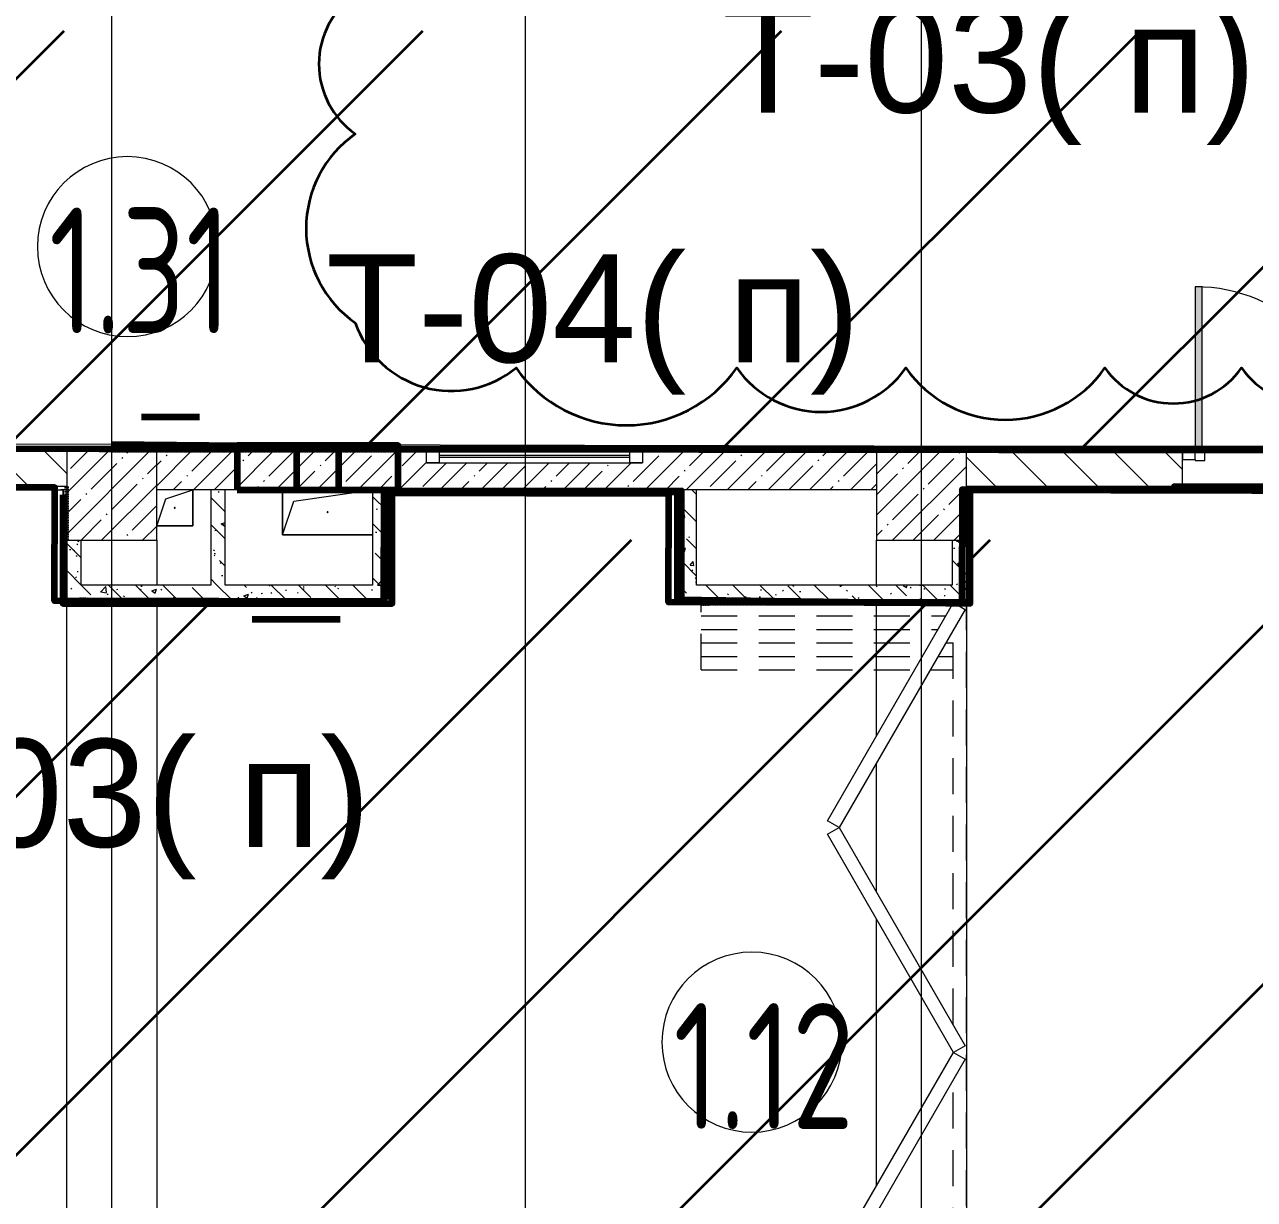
# Model space of a CAD drawing. Header units: millimetres. Extents: x -249154 to 415037, y -45458 to 354837.
# Drawn here: x 51741 to 58574, y 3601 to 10129 of the extents above; entities that cross this region are included whole.
import ezdxf

# ---------------------------------------------------------------- set-up
doc = ezdxf.new("R2010")
doc.units = ezdxf.units.MM
doc.linetypes.add('200_ШТРИХ__ш1_п0_6_', pattern=[320, 200, -120])
for name, color, linetype, lineweight in [('0) НЗ Ремонт штукатурка', 6, 'Continuous', 60), ('1) FK16 Остаток', 12, 'Continuous', 60), ('2)1 штукатурка', 4, 'Continuous', 35), ('2)3 штукатурка', 1, 'Continuous', 50), ('3)1 шпаклевка', 4, 'Continuous', 35), ('3.3) Шпаклевка баз. фин. WD5-13', 160, 'Continuous', 140), ('3.4) Шп. баз 4 в 525 поз 4838м2', 160, 'Continuous', 140), ('3.4) Шп. фин 4 в 529 поз 11227м2', 6, 'Continuous', 140), ('4) демонтаж НЗ №2', 1, 'Continuous', 35), ('4.1) Дм уборка мусора НЗ 2', 20, 'Continuous', 35), ('4.4) РВР ремонт Штукатурки', 160, 'зигзаг', 35), ('501 заделка отвертсии ком', 5, 'Continuous', 158), ('666 покраска FK1', 211, 'Continuous', 60), ('923 Люки', 170, 'Continuous', 120), ('A-AREA-BNDY', 7, 'Continuous', 5), ('A-AREA-IDEN', 7, 'Continuous', 9), ('A-DETL-GENF', 7, 'Continuous', 9), ('A-FLOR', 7, 'Continuous', 9), ('A-GENM', 7, 'Continuous', 9), ('A-GLAZ', 7, 'Continuous', 9), ('A-GLAZ-1', 7, 'Continuous', 5), ('A-GLAZ-CWMG', 7, 'Continuous', 9), ('A-GLAZ-CWMG-1', 7, 'Continuous', 20), ('A-WALL', 7, 'Continuous', 5), ('I-WALL', 7, 'Continuous', 5), ('S-COLS', 7, 'Continuous', 9), ('S-COLS-1', 7, 'Continuous', 5), ('Оси', 7, 'Continuous', 9)]:
    doc.layers.add(name, color=color, linetype=linetype, lineweight=lineweight)
for name, color, linetype, lineweight, true_color in [('A-DOOR-1', 7, 'Continuous', 5, 0xc0c0c0), ('A-DOOR-3', 7, '200_ШТРИХ__ш1_п0_6_', 5, 0xc0c0c0), ('A-DOOR-FRAM-1', 7, 'Continuous', 5, 0xc0c0c0), ('A-WALL-1', 9, 'Continuous', 5, 0x808080), ('A-WALL-FNSH-1', 9, 'Continuous', 5, 0x808080)]:
    doc.layers.add(name, color=color, linetype=linetype, lineweight=lineweight, true_color=true_color)
doc.layers.add('A-FLOR-PATT-1', color=7, linetype='Continuous', lineweight=9, true_color=0xeef6ff, transparency=0.5)
doc.styles.get("Standard").update_dxf_attribs({"font": 'arial.ttf'})
doc.styles.add('СПДС', font='ГОСТ тип А.ttf', dxfattribs={"width": 0.9})
doc.linetypes.add('зигзаг', pattern='A,0.00254,-5.08,[131,ltypeshp.shx,S=5.08,R=0,X=-5.08,Y=0],-10.16,[131,ltypeshp.shx,S=5.08,R=180,X=5.08,Y=0],-5.08', length=20.32254)
pattern_1 = [(135, (64.7, -136.06), (-141.42136, -141.42136), [])]
pattern_2 = [(135, (64.7, -136.06), (-150.8683, -150.8683), [213.36, -35.56, 7.112, -35.56]), (135, (64.7, 14.71), (-150.8683, -150.8683), []), (50, (64.7, -136.06), (255.0577, -22.3145), [26.67, -293.37]), (355, (64.7, -136.06), (-49.3404, 267.4791), [21.336, -234.696]), (100.451, (85.96, -137.92), (205.7195, 245.1636), [22.666, -249.326]), (46.184, (64.7, -64.94), (379.511, -58.86), [40.005, -440.055]), (96.636, (96.33, -69.85), (332.3634, 346.399), [33.999, -373.989]), (351.184, (64.7, -64.94), (332.367, 346.3953), [32.004, -352.044]), (21, (100.26, -82.72), (212.2602, -143.1711), [26.67, -293.37]), (326, (100.26, -82.72), (86.5224, 257.8632), [21.336, -234.696]), (71.451, (117.95, -94.65), (298.784, 114.6901), [22.666, -249.326]), (37.5, (64.7, -136.06), (4.32385, 118.37751), [6.706, -225.146, 6.706, -231.546, -235.585]), (37.5, (64.7, -136.06), (4.32385, 118.37751), [-470.103, 6.706, -228.879]), (7.5, (64.7, -136.06), (93.54758, 140.2533), [6.706, -129.134, 6.706, -219.812, -89.789]), (7.5, (64.7, -136.06), (93.54758, 140.2533), [-362.356, 6.706, -83.083]), (327.5, (-14.6, -136.06), (189.82734, -8.02019), [6.706, -82.194, 6.706, -270.662, -368.046]), (327.5, (-14.6, -136.06), (189.82734, -8.02019), [-366.268, 6.706, -361.34]), (317.5, (-50.16, -136.06), (207.38114, 35.59764), [6.706, -108.864, 6.706, -177.495, -261.366]), (317.5, (-50.16, -136.06), (207.38114, 35.59764), [-299.771, 6.706, -254.66])]
pattern_3 = [(0, (64.7, -136.06), (243.84, 60.96), [20.117, -162.763, 20.117, -162.763, -975.36]), (0, (64.7, -136.06), (243.84, 60.96), [-365.76, 20.117, -345.643, 20.117, -162.763, -426.72]), (0, (64.7, -136.06), (243.84, 60.96), [-914.4, 20.117, -101.803, 20.117, -284.683]), (120, (156.14, -105.58), (-174.71291, 180.691634), [20.117, -162.763, 20.117, -162.763, -975.36]), (120, (156.14, -105.58), (-174.71291, 180.691634), [-365.76, 20.117, -345.643, 20.117, -162.763, -426.72]), (120, (156.14, -105.58), (-174.71291, 180.691634), [-914.4, 20.117, -101.803, 20.117, -284.683]), (240, (186.62, 16.34), (-69.12709, -241.651634), [20.117, -162.763, 20.117, -162.763, -975.36]), (240, (186.62, 16.34), (-69.12709, -241.651634), [-365.76, 20.117, -345.643, 20.117, -162.763, -426.72]), (240, (186.62, 16.34), (-69.12709, -241.651634), [-914.4, 20.117, -101.803, 20.117, -284.683])]

# ---------------------------------------------------------------- blocks, each defined once
blk = doc.blocks.new('BSC_Колонна _Прямоугольная - 500х500-V3-Объем проектирования 1 этажа')
at = {"layer": 'S-COLS-1'}
h = blk.add_hatch(dxfattribs=at)
h.set_pattern_fill('FP_7', color=256, style=0, pattern_type=2)
h.set_pattern_definition([(45, (-52160, -7650), (-114.04925, 114.04925), []), (45, (-52045.95, -7650), (-114.04925, 114.04925), [201.613, -40.323, 6.706, -33.617])])
h.paths.add_polyline_path([(-250, -250), (250, -250), (250, 250), (-250, 250), (-250, 30)])
for p, q in [((250, 250), (-250, 250)), ((-250, 250), (-250, -250)), ((250, -250), (250, 250)), ((-250, -250), (250, -250))]:
    blk.add_line(p, q, dxfattribs=at)
blk = doc.blocks.new('DOR__перегородка__Прямоугольная - ТП-3_ Вн_ДПГ_6820х3300h-19315679-Объем проектирования 1 этажа')
at = {"layer": 'A-DOOR-3'}
for p, q in [((6445.2, 1474.2), (6816.1, 1474.2)), ((6445.2, 1474.2), (6445.2, 287.5)), ((6520.2, 1474.2), (6520.2, 244.2)), ((6595.2, 1474.2), (6595.2, 200.9)), ((6670.2, 1474.2), (6670.2, 157.6)), ((6745.2, 1474.2), (6745.2, 114.3)), ((6445.2, 200.9), (6445.2, 75)), ((6520.2, 157.6), (6520.2, 75)), ((1976.7, 75), (4163.8, 75)), ((4313.8, 75), (4325, 75)), ((4475, 75), (6663.2, 75)), ((6595.2, 114.3), (6595.2, 75)), ((6813.2, 75), (6816.1, 75)), ((266.1, 0), (6816.1, 0))]:
    blk.add_line(p, q, dxfattribs=at)
at = {"layer": 'A-DOOR-FRAM-1'}
for p, q in [((3107.3, 771.8), (4319.6, 71.7)), ((4319.2, 71.7), (5531.6, 771.8)), ((5531.6, 771.8), (5569.1, 706.9)), ((5569.1, 706.9), (5606.6, 771.8)), ((5606.6, 771.8), (6818.9, 71.7)), ((4282.1, 6.7), (3069.7, 706.9)), ((5569.1, 706.9), (4356.7, 6.7)), ((6781.4, 6.7), (5569.1, 706.9)), ((4319.6, 71.7), (4282.1, 6.7)), ((4356.7, 6.7), (4319.2, 71.7)), ((6818.9, 71.7), (6781.4, 6.7))]:
    blk.add_line(p, q, dxfattribs=at)
blk = doc.blocks.new('BSC_Колонна _Прямоугольная - 500х500-V38-Объем проектирования 1 этажа')
at = {"layer": 'S-COLS-1'}
h = blk.add_hatch(dxfattribs=at)
h.set_pattern_fill('FP_64', color=256, style=0, pattern_type=2)
h.set_pattern_definition([(45, (-56660, -7650), (-114.04925, 114.04925), []), (45, (-56545.95, -7650), (-114.04925, 114.04925), [201.613, -40.323, 6.706, -33.617])])
h.paths.add_polyline_path([(-250, -250), (250, -250), (250, 250), (-250, 250), (-250, 30)])
for p, q in [((250, 250), (-250, 250)), ((-250, 250), (-250, -250)), ((250, -250), (250, 250)), ((-250, -250), (250, -250))]:
    blk.add_line(p, q, dxfattribs=at)
blk = doc.blocks.new('GM_Отверстие прямоугольное _в плите_ - Отверстие-V118-Объем проектирования 1 этажа')
at = {"layer": 'A-GENM'}
for p, q in [((-250, -125), (-250, 125)), ((-250, 125), (-250, -125)), ((-187.5, 62.5), (250, 125)), ((-250, -125), (-187.5, 62.5)), ((250, -125), (-250, -125)), ((-250, -125), (250, -125))]:
    blk.add_line(p, q, dxfattribs=at)
for start, end in [(360, 180), (180, 360)]:
    blk.add_arc((0, 0), 2.5, start, end, dxfattribs=at)
blk = doc.blocks.new('GM_Отверстие прямоугольное _в плите_ - Отверстие-V194-Объем проектирования 1 этажа')
at = {"layer": 'A-GENM'}
for p, q in [((-50, 50), (100, 100)), ((100, 100), (100, -100)), ((100, -100), (100, 100)), ((-100, -100), (-50, 50)), ((100, -100), (-100, -100)), ((-100, -100), (100, -100))]:
    blk.add_line(p, q, dxfattribs=at)
for start, end in [(360, 180), (180, 360)]:
    blk.add_arc((0, 0), 2.5, start, end, dxfattribs=at)
blk = doc.blocks.new('Дверь_Витражная_остекление_ - ДВН_ДАО_Главный вход_1200 в свету-31742133-Объем проектирования 1 этажа')
at = {"layer": 'A-DETL-GENF'}
for p, q in [((-607.5, 925), (-647.5, 925)), ((-647.5, 925), (-647.5, 35)), ((-607.5, 30), (-607.5, 925)), ((647.5, 430), (607.5, 430)), ((607.5, 430), (607.5, 30)), ((647.5, 35), (647.5, 430)), ((-647.5, 30), (-607.5, 30)), ((-592.5, 30), (-647.5, 30)), ((-592.5, -40), (-592.5, 30)), ((592.5, -40), (592.5, 30)), ((592.5, 30), (647.5, 30)), ((607.5, 30), (647.5, 30)), ((-647.5, -35), (-647.5, -40)), ((-647.5, -40), (-592.5, -40)), ((647.5, -40), (592.5, -40)), ((647.5, -35), (647.5, -40))]:
    blk.add_line(p, q, dxfattribs=at)
at = {"layer": 'A-DOOR-1'}
for p, q in [((-647.5, 925), (-647.5, 35)), ((647.5, 430), (647.5, 35))]:
    blk.add_line(p, q, dxfattribs=at)
for centre, radius, start, end in [((-647.5, 30), 895, 360, 90), ((647.5, 30), 400, 90, 180)]:
    blk.add_arc(centre, radius, start, end, dxfattribs=at)
blk = doc.blocks.new('Прямоугольный импост - 50 x 70 мм-V265-Объем проектирования 1 этажа')
at = {"layer": 'A-GLAZ-CWMG-1'}
for p, q in [((0, 35), (-70, 35)), ((-70, 35), (-70, -35)), ((0, -35), (0, 35)), ((-70, -35), (0, -35))]:
    blk.add_line(p, q, dxfattribs=at)
blk = doc.blocks.new('120_Окно_СКБ_1Ст - 120_Окно_СКБ_1Ст 400х1200 EI30-24228621-Объем проектирования 1 этажа')
at = {"layer": 'A-GLAZ'}
for p, q in [((-600, 40), (-600, 110)), ((-600, 110), (-530, 110)), ((-530, 110), (-530, 40)), ((530, 40), (530, 110)), ((530, 110), (600, 110)), ((600, 110), (600, 40)), ((-530, 40), (-600, 40)), ((600, 40), (530, 40))]:
    blk.add_line(p, q, dxfattribs=at)
at = {"layer": 'A-GLAZ-1'}
for p, q in [((600, 110), (-600, 110)), ((530, 80), (-530, 80)), ((530, 70), (-530, 70)), ((-600, 40), (600, 40))]:
    blk.add_line(p, q, dxfattribs=at)
blk = doc.blocks.new('Марка_Помещения - Номер-25198446-Объем проектирования 1 этажа')
at = {"layer": 'A-AREA-IDEN'}
for start, end in [(360, 180), (180, 360)]:
    blk.add_arc((0, 0), 2.5, start, end, dxfattribs=at)

msp = doc.modelspace()

# ---------------------------------------------------------------- hatches: boundary and pattern name
at = {"layer": '4.1) Дм уборка мусора НЗ 2'}
h = msp.add_hatch(dxfattribs=at)
h.set_pattern_fill('ANSI31', color=1, scale=444)
h.paths.add_polyline_path([(75478.4, 10093.9), (42464.7, 10093.9), (42464.7, 10073.9), (38785.8, 10093.9), (38825.7, 7783.9), (56871.1, 7763.9), (75478.4, 7763.9)])
h = msp.add_hatch(dxfattribs=at)
h.set_pattern_fill('ANSI31', color=1, scale=444)
h.paths.add_polyline_path([(65390.1, 7265.9), (62282.7, 7265.9), (62282.7, 6933.9), (60907.8, 6933.9), (60907.8, 7265.9), (56995.7, 7265.9), (56995.7, 6912.9), (55366.7, 6933.9), (55366.7, 7265.9), (53782.7, 7265.9), (53782.7, 6912.9), (51953.7, 6912.9), (51953.7, 7265.9), (47949.2, 7265.9), (47949.2, -13), (65390.1, -13)])
at = {"layer": 'A-FLOR-PATT-1'}
h = msp.add_hatch(color=256, dxfattribs=at)
h.paths.add_polyline_path([(58284.7, 7783.9), (58284.7, 8671.9), (58244.7, 8671.9), (58244.7, 7783.9)])
h.paths.add_polyline_path([(59499.7, 7783.9), (59539.7, 7783.9), (59539.7, 8176.9), (59499.7, 8176.9), (59499.7, 7787.5)])
h.paths.add_polyline_path([(40739.7, 7783.9), (40739.7, 8124.6), (40729.7, 8122.5), (40729.7, 7783.9)])
h.paths.add_polyline_path([(39484.7, 7783.9), (39484.7, 8663.9), (39514.7, 8663.9), (39514.7, 8671.9), (39474.7, 8671.9), (39474.7, 7783.9)])
h.paths.add_polyline_path([(38584.7, 7883.9), (38601.7, 7883.9), (38601.7, 7928.9), (38584.7, 7928.9)])
h.paths.add_polyline_path([(40729.7, 8172.8), (40769.7, 8176.9), (40729.7, 8176.9)])
h.paths.add_polyline_path([(49599.7, 8173.6), (49639.7, 8176.9), (49599.7, 8176.9)])
h.paths.add_polyline_path([(48384.7, 8661.7), (48384.7, 8671.9), (48344.7, 8671.9), (48344.7, 8663.9)])
h.paths.add_polyline_path([(75031.2, 9293.9), (75524.7, 9293.9), (75524.7, 9338.9), (74654.7, 9338.9), (74654.7, 9293.9), (74665, 9293.9)])
h.paths.add_polyline_path([(38584.7, 9873.9), (38600.9, 9873.9), (38600.9, 9918.9), (38584.7, 9918.9)])
h.paths.add_polyline_path([(75380.8, 10608.9), (75524.7, 10608.9), (75524.7, 10653.9), (75164.7, 10653.9), (75164.7, 10608.9)])
h = msp.add_hatch(color=256, dxfattribs=at)
h.paths.add_polyline_path([(59499.7, 7776.9), (59539.7, 7776.9), (59539.7, 7783.9), (59499.7, 7781.9)])
h.paths.add_polyline_path([(58244.7, 7776.9), (58284.7, 7776.9), (58284.7, 7783.9), (58244.7, 7781.9), (58244.7, 7777.2)])
h.paths.add_polyline_path([(49599.7, 7776.9), (49639.7, 7776.9), (49639.7, 7783.9), (49599.7, 7781.9)])
h.paths.add_polyline_path([(48384.7, 7776.9), (48384.7, 7783.9), (48344.7, 7781.9), (48344.7, 7776.9)])
at = {"layer": 'I-WALL'}
h = msp.add_hatch(dxfattribs=at)
h.set_pattern_fill('FP_191', color=256, style=0, pattern_type=2)
h.set_pattern_definition(pattern_3)
h.paths.add_polyline_path([(75027.2, 7763.9), (75524.7, 7763.9), (75523.7, 7783.9), (73794.7, 7783.9), (73794.7, 7771.9), (73824.7, 7771.9), (73824.7, 7763.9), (74012.2, 7763.9)])
h.paths.add_polyline_path([(72189.1, 7763.9), (72314.7, 7763.9), (72314.7, 7771.9), (72344.7, 7771.9), (72344.7, 7783.9), (71724.7, 7783.9), (71724.7, 7771.9), (71754.7, 7771.9), (71754.7, 7763.9), (72144.7, 7763.9)])
h.paths.add_polyline_path([(70384.7, 7763.9), (70744.7, 7763.9), (70744.7, 7771.9), (70774.7, 7771.9), (70774.7, 7783.9), (69424.7, 7783.9), (69424.7, 7771.9), (69454.7, 7771.9), (69454.7, 7763.9), (70084.7, 7763.9)])
h.paths.add_polyline_path([(67899.7, 7763.9), (68294.7, 7763.9), (68294.7, 7771.9), (68324.7, 7771.9), (68324.7, 7783.9), (66924.7, 7783.9), (66924.7, 7771.9), (66954.7, 7771.9), (66954.7, 7763.9), (67823, 7763.9)])
h.paths.add_polyline_path([(60674.7, 7763.9), (65944.7, 7763.9), (65944.7, 7771.9), (65974.7, 7771.9), (65974.7, 7783.9), (60674.7, 7783.9)])
h.paths.add_polyline_path([(57507.7, 7763.9), (58174.7, 7763.9), (58174.7, 7783.9), (50774.7, 7783.9), (50774.7, 7763.9), (57244.7, 7763.9)])
h.paths.add_polyline_path([(47974.7, 7763.9), (48274.7, 7763.9), (48274.7, 7783.9), (41904.7, 7783.9), (41904.7, 7763.9), (47474.7, 7763.9)])
h.paths.add_polyline_path([(39104.7, 7763.9), (39404.7, 7763.9), (39404.7, 7783.9), (38825.7, 7783.9), (38824.7, 7763.9), (38940.1, 7763.9)])
h = msp.add_hatch(dxfattribs=at)
h.set_pattern_fill('FP_23', color=256, style=0, pattern_type=2)
h.set_pattern_definition(pattern_1)
h.paths.add_polyline_path([(51954.7, 7563.9), (51974.7, 7563.9), (51974.7, 7763.9), (50774.7, 7763.9), (50774.7, 7563.9), (51318.5, 7563.9)])
h.paths.add_polyline_path([(48274.7, 7563.9), (48274.7, 7763.9), (47974.7, 7763.9), (47974.7, 7563.9), (48223.9, 7563.9)])
h = msp.add_hatch(dxfattribs=at)
h.set_pattern_fill('FP_1', color=256, style=0, pattern_type=2)
h.set_pattern_definition([(45, (64.7, -136.06), (-114.04925, 114.04925), []), (45, (178.75, -136.06), (-114.04925, 114.04925), [201.612, -40.322, 6.706, -33.617])])
h.paths.add_polyline_path([(52474.7, 7543.9), (56474.7, 7543.9), (56474.7, 7763.9), (55174.7, 7763.9), (55174.7, 7693.9), (53974.7, 7693.9), (53974.7, 7763.9), (52474.7, 7763.9)])
h = msp.add_hatch(dxfattribs=at)
h.set_pattern_fill('FP_23', color=256, style=0, pattern_type=2)
h.set_pattern_definition(pattern_1)
h.paths.add_polyline_path([(60954.7, 7563.9), (60974.7, 7563.9), (60974.7, 7763.9), (60674.7, 7763.9), (60674.7, 7563.9)])
h.paths.add_polyline_path([(57244.7, 7563.9), (58174.7, 7563.9), (58174.7, 7763.9), (56974.7, 7763.9), (56974.7, 7563.9), (57048.3, 7563.9)])
h = msp.add_hatch(dxfattribs=at)
h.set_pattern_fill('FP_191', color=256, style=0, pattern_type=2)
h.set_pattern_definition(pattern_3)
h.paths.add_polyline_path([(51958.4, 7543.9), (51974.7, 7543.9), (51974.7, 7563.9), (50774.7, 7563.9), (50774.7, 7543.9), (51954.7, 7543.9)])
h.paths.add_polyline_path([(48274.7, 7543.9), (48274.7, 7563.9), (47994.7, 7563.9), (47994.8, 7543.9), (48223.9, 7543.9)])
h = msp.add_hatch(dxfattribs=at)
h.set_pattern_fill('FP_191', color=256, style=0, pattern_type=2)
h.set_pattern_definition(pattern_3)
h.paths.add_polyline_path([(51954.7, 6913.9), (51974.7, 6913.9), (51974.7, 7543.9), (51954.7, 7542.9)])
h = msp.add_hatch(dxfattribs=at)
h.set_pattern_fill('FP_41', color=256, style=0, pattern_type=2)
h.set_pattern_definition(pattern_2)
h.paths.add_polyline_path([(52844.7, 7013.9), (52854.7, 7013.9), (52854.7, 7543.9), (52774.7, 7543.9), (52774.7, 7013.9)])
h = msp.add_hatch(dxfattribs=at)
h.set_pattern_fill('FP_41', color=256, style=0, pattern_type=2)
h.set_pattern_definition(pattern_2)
h.paths.add_polyline_path([(53674.7, 7013.9), (53754.7, 7013.9), (53754.7, 7543.9), (53674.7, 7543.9), (53674.7, 7276.5)])
h = msp.add_hatch(dxfattribs=at)
h.set_pattern_fill('FP_191', color=256, style=0, pattern_type=2)
h.set_pattern_definition(pattern_3)
h.paths.add_polyline_path([(53754.7, 6933.9), (53774.7, 6934.2), (53774.7, 7543.9), (53754.7, 7543.9), (53754.7, 7013.9)])
h = msp.add_hatch(dxfattribs=at)
h.set_pattern_fill('FP_191', color=256, style=0, pattern_type=2)
h.set_pattern_definition(pattern_3)
h.paths.add_polyline_path([(55366.7, 7523.9), (55394.7, 7523.9), (55394.7, 7543.9), (53774.7, 7543.9), (53774.7, 7523.9), (55296.5, 7523.9)])
h = msp.add_hatch(dxfattribs=at)
h.set_pattern_fill('FP_191', color=256, style=0, pattern_type=2)
h.set_pattern_definition(pattern_3)
h.paths.add_polyline_path([(55374.7, 6913.9), (55394.7, 6913.9), (55394.7, 7523.9), (55374.7, 7523.9), (55374.7, 6933.9)])
h = msp.add_hatch(dxfattribs=at)
h.set_pattern_fill('FP_41', color=256, style=0, pattern_type=2)
h.set_pattern_definition(pattern_2)
h.paths.add_polyline_path([(55474.7, 6933.9), (55474.7, 7543.9), (55394.7, 7543.9), (55394.7, 6933.9), (55444.6, 6933.9)])
h = msp.add_hatch(dxfattribs=at)
h.set_pattern_fill('FP_191', color=256, style=0, pattern_type=2)
h.set_pattern_definition(pattern_3)
h.paths.add_polyline_path([(56994.7, 6933.9), (56994.7, 7563.9), (56974.7, 7563.9), (56974.7, 6933.9)])
h = msp.add_hatch(dxfattribs=at)
h.set_pattern_fill('FP_191', color=256, style=0, pattern_type=2)
h.set_pattern_definition(pattern_3)
h.paths.add_polyline_path([(60974.7, 7563.9), (60674.7, 7563.9), (60674.7, 7543.9), (60954.7, 7544.9)])
h.paths.add_polyline_path([(60954.7, 7543.9), (60974.7, 7543.9), (60974.7, 7563.9)])
h.paths.add_polyline_path([(57046.6, 7543.9), (58174.7, 7543.9), (58174.7, 7563.9), (56994.7, 7563.9), (56995.7, 7543.9)])
h = msp.add_hatch(dxfattribs=at)
h.set_pattern_fill('FP_41', color=256, style=0, pattern_type=2)
h.set_pattern_definition(pattern_2)
h.paths.add_polyline_path([(52054.7, 6933.9), (52054.7, 7263.9), (51974.7, 7263.9), (51974.7, 6933.9)])
h = msp.add_hatch(dxfattribs=at)
h.set_pattern_fill('FP_41', color=256, style=0, pattern_type=2)
h.set_pattern_definition(pattern_2)
h.paths.add_polyline_path([(56968, 7013.9), (56974.7, 7013.9), (56974.7, 7263.9), (56894.7, 7263.9), (56894.7, 7013.9), (56956.8, 7013.9)])
h = msp.add_hatch(dxfattribs=at)
h.set_pattern_fill('FP_41', color=256, style=0, pattern_type=2)
h.set_pattern_definition(pattern_2)
h.paths.add_polyline_path([(53754.7, 6933.9), (53754.7, 7013.9), (52054.7, 7013.9), (52054.7, 6933.9), (53381.5, 6933.9)])
h = msp.add_hatch(dxfattribs=at)
h.set_pattern_fill('FP_41', color=256, style=0, pattern_type=2)
h.set_pattern_definition(pattern_2)
h.paths.add_polyline_path([(56202.9, 6933.9), (56974.7, 6933.9), (56974.7, 7013.9), (55474.7, 7013.9), (55474.7, 6933.9)])
h = msp.add_hatch(dxfattribs=at)
h.set_pattern_fill('FP_191', color=256, style=0, pattern_type=2)
h.set_pattern_definition(pattern_3)
h.paths.add_polyline_path([(53754.7, 6913.9), (53774.7, 6913.9), (53774.7, 6933.9), (51974.7, 6933.9), (51974.7, 6913.9), (53381.5, 6913.9)])
h = msp.add_hatch(dxfattribs=at)
h.set_pattern_fill('FP_191', color=256, style=0, pattern_type=2)
h.set_pattern_definition(pattern_3)
h.paths.add_polyline_path([(56454.7, 6913.9), (56901.4, 6913.9), (56903, 6916.7), (56907.9, 6913.9), (56994.7, 6913.9), (56994.7, 6933.9), (55394.7, 6933.9), (55394.7, 6913.9), (56202.9, 6913.9)])

# ---------------------------------------------------------------- linework, layer by layer
msp.add_lwpolyline([(58174.7, 7785.2), (59574.7, 7781.9)])
at = {"layer": '0) НЗ Ремонт штукатурка', "color": 3, "linetype": '200_ШТРИХ__ш1_п0_6_', "ltscale": 0.03}
for points in [[(52224.7, 7763.9), (56870.1, 7763.9)], [(51974.7, 7263.9), (51974.7, 7563.9)], [(56995.7, 7263.9), (56995.7, 7563.9)]]:
    msp.add_lwpolyline(points, dxfattribs=at)
at = {"layer": '0) НЗ Ремонт штукатурка', "color": 4, "linetype": '200_ШТРИХ__ш1_п0_6_', "ltscale": 0.03}
for points in [[(52046.4, 6933.9), (53575.5, 6912.9)], [(55500.5, 6912.9), (56817.2, 6915.2)]]:
    msp.add_lwpolyline(points, dxfattribs=at)
at = {"layer": '1) FK16 Остаток'}
msp.add_lwpolyline([(53754.7, 6933.9), (53754.7, 7543.9), (55394.7, 7543.9), (55394.7, 6933.9)], dxfattribs=at)
at = {"layer": '2)1 штукатурка'}
for points in [[(75477.4, 7743.3), (38824.7, 7783.9), (38784.8, 10093.9), (42463.7, 10073.9), (42463.7, 10742.9), (45994.7, 10742.9), (45994.7, 11542.9)], [(55365.7, 7515.9), (55365.7, 6933.9), (56994.7, 6912.9), (56994.7, 7542.9), (60906.8, 7533.8), (60906.8, 6933.9), (62281.7, 6933.9), (62281.7, 7523.9)], [(51952.7, 7515.9), (51952.7, 6912.9), (53781.7, 6912.9), (53781.7, 7515.9)]]:
    msp.add_lwpolyline(points, dxfattribs=at)
at = {"layer": '2)3 штукатурка'}
msp.add_lwpolyline([(53775.7, 6913.9), (53777.1, 7525.3), (55374.7, 7523.9), (55374.7, 6918.5)], dxfattribs=at)
at = {"layer": '3)1 шпаклевка', "flags": 128}
msp.add_lwpolyline([(60628.1, 7557.2), (58128.1, 7563), (58128.1, 7542), (56949.1, 7544.8), (56947.6, 6914.8), (55318.6, 6918.6), (55320, 7521.6), (53736, 7525.4), (53734.6, 6922.4), (51905.6, 6926.6), (51907.1, 7556.6), (50728.1, 7559.4), (50728.1, 7580.4), (48228.1, 7586.3), (48228.1, 7565.3), (47949.1, 7565.9), (47948.4, 7265.9), (47668.4, 7266.6)], dxfattribs=at)
at = {"layer": '3.3) Шпаклевка баз. фин. WD5-13', "ltscale": 0.5}
for points in [[(52391.2, 7948.5), (52712.8, 7948.5)], [(53004.8, 6824.6), (53493.6, 6824.6)]]:
    msp.add_lwpolyline(points, dxfattribs=at)
at = {"layer": '3.4) Шп. баз 4 в 525 поз 4838м2', "flags": 128}
msp.add_lwpolyline([(58128.9, 7563), (58128.8, 7542), (56949.8, 7544.8), (56948.4, 6914.8), (55319.4, 6918.6), (55320.8, 7521.6), (53736.8, 7525.4), (53735.4, 6922.4), (51906.4, 6926.6), (51907.9, 7556.6), (50728.9, 7559.4), (50728.9, 7580.4)], dxfattribs=at)
at = {"layer": '3.4) Шп. баз 4 в 525 поз 4838м2'}
for points in [[(55366.7, 7515.9), (55366.7, 6933.9), (56995.7, 6912.9), (56995.7, 7542.9)], [(51953.7, 7515.9), (51953.7, 6912.9), (53782.7, 6912.9), (53782.7, 7515.9)]]:
    msp.add_lwpolyline(points, dxfattribs=at)
at = {"layer": '3.4) Шп. фин 4 в 529 поз 11227м2'}
for points in [[(75478.4, 7743.3), (38825.7, 7783.9), (38785.8, 10093.9), (42464.7, 10073.9), (42464.7, 10742.9), (45995.7, 10742.9), (45995.7, 11542.9)], [(55366.7, 7515.9), (55366.7, 6933.9), (56995.7, 6912.9), (56995.7, 7542.9), (60907.8, 7533.8), (60907.8, 6933.9), (62282.7, 6933.9), (62282.7, 7523.9)], [(51953.7, 7515.9), (51953.7, 6912.9), (53782.7, 6912.9), (53782.7, 7515.9)]]:
    msp.add_lwpolyline(points, dxfattribs=at)
at = {"layer": '3.4) Шп. фин 4 в 529 поз 11227м2', "flags": 128}
msp.add_lwpolyline([(60628.9, 7557.2), (58128.9, 7563), (58128.8, 7542), (56949.8, 7544.8), (56948.4, 6914.8), (55319.4, 6918.6), (55320.8, 7521.6), (53736.8, 7525.4), (53735.4, 6922.4), (51906.4, 6926.6), (51907.9, 7556.6), (50728.9, 7559.4), (50728.9, 7580.4), (48228.9, 7586.3), (48228.9, 7565.3), (47949.9, 7565.9), (47949.2, 7265.9), (47669.2, 7266.6)], dxfattribs=at)
at = {"layer": '4) демонтаж НЗ №2'}
for points in [[(75478.4, 7743.3), (38825.7, 7783.9), (38785.8, 10093.9), (42464.7, 10073.9), (42464.7, 10742.9), (45995.7, 10742.9), (45995.7, 11542.9)], [(55366.7, 7515.9), (55366.7, 6933.9), (56995.7, 6912.9), (56995.7, 7542.9), (60907.8, 7533.8), (60907.8, 6933.9), (62282.7, 6933.9), (62282.7, 7523.9)], [(51953.7, 7515.9), (51953.7, 6912.9), (53782.7, 6912.9), (53782.7, 7515.9)]]:
    msp.add_lwpolyline(points, dxfattribs=at)
at = {"layer": '4) демонтаж НЗ №2', "flags": 128}
msp.add_lwpolyline([(60628.9, 7557.2), (58128.9, 7563), (58128.8, 7542), (56949.8, 7544.8), (56948.4, 6914.8), (55319.4, 6918.6), (55320.8, 7521.6), (53736.8, 7525.4), (53735.4, 6922.4), (51906.4, 6926.6), (51907.9, 7556.6), (50728.9, 7559.4), (50728.9, 7580.4), (48228.9, 7586.3), (48228.9, 7565.3), (47949.9, 7565.9), (47949.2, 7265.9), (47669.2, 7266.6)], dxfattribs=at)
at = {"layer": '4.4) РВР ремонт Штукатурки', "color": 1, "linetype": 'ByBlock'}
msp.add_lwpolyline([(53578.4, 10299.2, 0.520567), (53578.4, 9521.8, 0.520567), (53578.4, 8471.3, 0.520567), (54471.5, 8221.4, 0.520567), (55697.8, 8221.4, 0.520567), (56637.5, 8221.4, 0.520567), (57743.9, 8221.4, 0.520567), (58503.4, 8221.4, 0.520567), (59289.3, 8221.4, 0.520567), (60370.7, 8221.4, 0.520567), (61112.6, 8221.4, 0.520567), (61884.4, 8221.4, 0.520567), (62576, 8221.4, 0.520567), (63348.1, 8221.4, 0.520567), (64420.6, 8221.4, 0.520567), (65114, 8221.4, 0.520567), (65937.5, 8221.4, 0.520567)], format="xyb", dxfattribs=at)
at = {"layer": '4.4) РВР ремонт Штукатурки', "ltscale": 0.1}
msp.add_lwpolyline([(53754.7, 6933.9), (53754.7, 7543.9), (55394.7, 7543.9), (55394.7, 6933.9)], dxfattribs=at)
at = {"layer": '501 заделка отвертсии ком', "ltscale": 0.5}
for points in [[(52922.1, 7543.9), (53487.4, 7543.9), (53487.4, 7789.8), (52922.1, 7789.8)], [(53252, 7543.9), (53817.3, 7543.9), (53817.3, 7789.8), (53252, 7789.8)]]:
    msp.add_lwpolyline(points, close=True, dxfattribs=at)
at = {"layer": '666 покраска FK1'}
msp.add_lwpolyline([(75478.4, 7743.3), (38825.7, 7783.9), (38785.8, 10093.9), (42464.7, 10073.9), (42464.7, 10742.9), (45995.7, 10742.9), (45995.7, 11542.9)], dxfattribs=at)
at = {"layer": '666 покраска FK1', "flags": 128}
msp.add_lwpolyline([(60628.9, 7557.2), (58128.9, 7563), (58128.8, 7542), (56949.8, 7544.8), (56948.4, 6914.8), (55319.4, 6918.6), (55320.8, 7521.6), (53736.8, 7525.4), (53735.4, 6922.4), (51906.4, 6926.6), (51907.9, 7556.6), (50728.9, 7559.4), (50728.9, 7580.4), (48228.9, 7586.3), (48228.9, 7565.3), (47949.9, 7565.9), (47949.2, 7265.9), (47669.2, 7266.6)], dxfattribs=at)
at = {"layer": '923 Люки', "ltscale": 0.5}
for points in [[(52224.7, 7797.9), (53485.1, 7784.9)], [(51953.7, 6912.9), (53774.7, 6912.9)]]:
    msp.add_lwpolyline(points, dxfattribs=at)
at = {"layer": 'A-AREA-BNDY', "flags": 128}
msp.add_lwpolyline([(38780.5, 7829.5), (65299.4, 7767.2), (65929.4, 7765.7)], dxfattribs=at)
at = {"layer": 'A-FLOR'}
for p, q in [((66834.7, 7783.9), (38825.7, 7783.9)), ((58174.7, 7543.9), (58174.7, 7711.9)), ((50774.7, 7543.9), (51954.7, 7543.9)), ((51954.7, 7542.9), (51954.7, 6913.9)), ((56994.7, 6913.9), (56994.7, 7543.9)), ((56995.7, 7543.9), (58174.7, 7543.9)), ((52054.7, 7263.9), (52474.7, 7263.9)), ((52474.7, 7263.9), (52474.7, 7013.9)), ((56474.7, 7013.9), (56474.7, 7263.9)), ((56474.7, 7263.9), (56894.7, 7263.9)), ((51954.7, 6913.9), (53774.7, 6913.9)), ((51974.7, 363.9), (51974.7, 6913.9)), ((52474.7, 6913.9), (52474.7, 363.9)), ((55374.7, 6913.9), (56901.4, 6913.9)), ((56474.7, 6175), (56474.7, 6913.9)), ((56907.9, 6913.9), (56994.7, 6913.9)), ((56974.7, 6913.9), (56974.7, 363.9)), ((56474.7, 5308.7), (56474.7, 6025.1)), ((56474.7, 3675.7), (56474.7, 5158.7))]:
    msp.add_line(p, q, dxfattribs=at)
at = {"layer": 'A-WALL'}
for p, q in [((51954.7, 7542.9), (51953.7, 7542.9)), ((51954.7, 7543.9), (51954.7, 7542.9))]:
    msp.add_line(p, q, dxfattribs=at)
at = {"layer": 'A-WALL-1'}
for p, q in [((51974.7, 7763.9), (50774.7, 7763.9)), ((53974.7, 7763.9), (52474.7, 7763.9)), ((56474.7, 7763.9), (55174.7, 7763.9)), ((58174.7, 7763.9), (56974.7, 7763.9)), ((58174.7, 7711.9), (58174.7, 7783.9)), ((50774.7, 7563.9), (51974.7, 7563.9)), ((56474.7, 7543.9), (52474.7, 7543.9)), ((52774.7, 7543.9), (52774.7, 7013.9)), ((52854.7, 7013.9), (52854.7, 7543.9)), ((53674.7, 7543.9), (53674.7, 7013.9)), ((53754.7, 6933.9), (53754.7, 7543.9)), ((55394.7, 7543.9), (55394.7, 6933.9)), ((55474.7, 7013.9), (55474.7, 7543.9)), ((56974.7, 7563.9), (58174.7, 7563.9)), ((56994.7, 7543.9), (56995.7, 7543.9)), ((51974.7, 7263.9), (51974.7, 6933.9)), ((52054.7, 7013.9), (52054.7, 7263.9)), ((56894.7, 7263.9), (56894.7, 7013.9)), ((56974.7, 6933.9), (56974.7, 7263.9)), ((52774.7, 7013.9), (52054.7, 7013.9)), ((53674.7, 7013.9), (52854.7, 7013.9)), ((56894.7, 7013.9), (55474.7, 7013.9)), ((51974.7, 6933.9), (53754.7, 6933.9)), ((55394.7, 6933.9), (56974.7, 6933.9)), ((56901.4, 6913.9), (56907.9, 6913.9))]:
    msp.add_line(p, q, dxfattribs=at)
at = {"layer": 'A-WALL-FNSH-1'}
for p, q in [((65974.7, 7784.9), (38825.7, 7784.9)), ((50774.7, 7542.9), (51953.7, 7542.9)), ((51953.7, 7542.9), (51953.7, 6912.9)), ((56995.7, 6912.9), (56995.7, 7543.9)), ((56995.7, 7542.9), (58174.7, 7542.9)), ((58174.7, 7542.9), (58174.7, 7543.9)), ((51953.7, 6912.9), (53782.7, 6912.9)), ((53782.7, 6912.9), (53782.7, 6913.9)), ((55366.7, 6913.9), (55366.7, 6912.9)), ((55366.7, 6912.9), (56995.7, 6912.9))]:
    msp.add_line(p, q, dxfattribs=at)
at = {"layer": 'I-WALL'}
for p, q in [((53774.7, 7523.9), (55374.7, 7523.9)), ((53774.7, 6913.9), (53774.7, 7523.9)), ((55374.7, 7523.9), (55374.7, 6913.9)), ((55366.7, 7515.9), (53782.7, 7515.9)), ((53782.7, 7515.9), (53782.7, 6913.9)), ((55366.7, 6913.9), (55366.7, 7515.9)), ((53774.7, 6913.9), (53775.7, 6913.9))]:
    msp.add_line(p, q, dxfattribs=at)
at = {"layer": 'Оси'}
for points in [[(52224.7, -2042.3), (52224.7, 2957.7), (52224.7, 22262), (52224.7, 27262)], [(54524.7, -2042.3), (54524.7, 2957.7), (54524.7, 22262), (54524.7, 27262)], [(56724.7, -2042.3), (56724.7, 2957.7), (56724.7, 22262), (56724.7, 27262)]]:
    msp.add_lwpolyline(points, dxfattribs=at)

# ---------------------------------------------------------------- block references
at = {"layer": 'A-AREA-IDEN', "xscale": 199.9999999999999, "yscale": 199.9999999999999, "zscale": 199.9999999999999}
for p in [(52312, 8895.2), (55782, 4474.4)]:
    msp.add_blockref('Марка_Помещения - Номер-25198446-Объем проектирования 1 этажа', p, dxfattribs=at)
at = {"layer": 'A-DOOR-1'}
msp.add_blockref('Дверь_Витражная_остекление_ - ДВН_ДАО_Главный вход_1200 в свету-31742133-Объем проектирования 1 этажа', (58892.2, 7746.9), dxfattribs=at)
at = {"layer": 'A-DOOR-1', "rotation": 89.99999999999955}
msp.add_blockref('DOR__перегородка__Прямоугольная - ТП-3_ Вн_ДПГ_6820х3300h-19315679-Объем проектирования 1 этажа', (56974.7, 97.8), dxfattribs=at)
at = {"layer": 'A-GENM'}
for name, p in [('GM_Отверстие прямоугольное _в плите_ - Отверстие-V194-Объем проектирования 1 этажа', (52574.7, 7443.9)), ('GM_Отверстие прямоугольное _в плите_ - Отверстие-V118-Объем проектирования 1 этажа', (53424.7, 7418.9))]:
    msp.add_blockref(name, p, dxfattribs=at)
at = {"layer": 'A-GLAZ', "color": 3}
msp.add_blockref('120_Окно_СКБ_1Ст - 120_Окно_СКБ_1Ст 400х1200 EI30-24228621-Объем проектирования 1 этажа', (54574.7, 7653.9), dxfattribs=at)
at = {"layer": 'A-GLAZ-CWMG', "rotation": 180}
msp.add_blockref('Прямоугольный импост - 50 x 70 мм-V265-Объем проектирования 1 этажа', (58174.7, 7746.9), dxfattribs=at)
at = {"layer": 'S-COLS'}
for name, p in [('BSC_Колонна _Прямоугольная - 500х500-V3-Объем проектирования 1 этажа', (52224.7, 7513.9)), ('BSC_Колонна _Прямоугольная - 500х500-V38-Объем проектирования 1 этажа', (56724.7, 7513.9))]:
    msp.add_blockref(name, p, dxfattribs=at)

# ---------------------------------------------------------------- texts
at = {"layer": '923 Люки', "char_height": 600, "width": 3064.482, "attachment_point": 1}
for s, insert in [('T-03( п)', (55615.5, 10240.2)), ('T-04( п)', (53415.5, 8852.4)), ('T-03( п)', (50694.8, 6159.4))]:
    msp.add_mtext(s, dxfattribs=dict(at, insert=insert))
at = {"layer": 'A-AREA-IDEN', "char_height": 700, "width": 1096.708, "attachment_point": 1, "style": 'СПДС'}
for s, insert in [('1.31', (51875.9, 9112.4)), ('1.12', (55345.9, 4691.5))]:
    msp.add_mtext(s, dxfattribs=dict(at, insert=insert))

doc.saveas('drawing.dxf')
